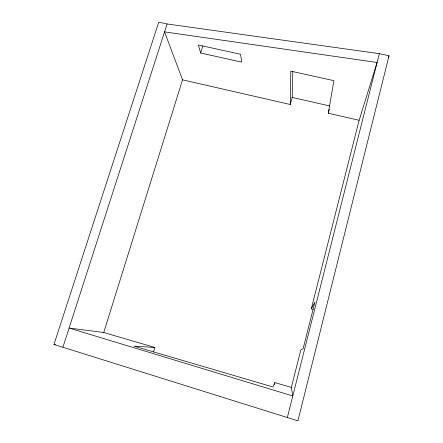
<?xml version="1.0" encoding="UTF-8"?>
<svg xmlns="http://www.w3.org/2000/svg" width="443" height="443" viewBox="0 0 443 443"><rect width="100%" height="100%" fill="white"/><g stroke="black" fill="none" stroke-linecap="round" stroke-linejoin="round"><path stroke-width="0.66" d="M182.538 79.84L290.265 104.504L290.829 71.135L333.933 80.676L328.269 113.203L359.146 120.269L377.087 62.491L164.563 31.874L182.538 79.84L103.734 332.499L69.097 328.064L292.79 395.97L291.339 387.42L300.902 349.732L303.084 348.846L314.94 302.026L311.296 308.799L313.173 309.314M292.845 71.428L292.214 97.432L290.265 104.504M389.037 55.74L297.912 420.85L53.963 344.449L158.755 22.15L167.111 23.961L379.319 53.669L389.037 55.74L388.367 57.69M287.302 417.671L379.319 53.669M311.296 308.799L359.146 120.269M274.328 384.541L274.832 382.586L291.339 387.42M328.269 113.203L329.299 109.299M153.511 352.03L154.862 347.467L103.734 332.499M200.646 53.022L198.381 44.987L240.543 54.267L241.728 62.131L200.646 53.022L202.816 45.994M62.95 347.135L167.111 23.961M274.832 382.586L273.004 386.983L133.991 346.133L154.862 347.467M53.963 344.449L55.342 344.521M291.987 97.382L329.697 105.949"/></g></svg>
